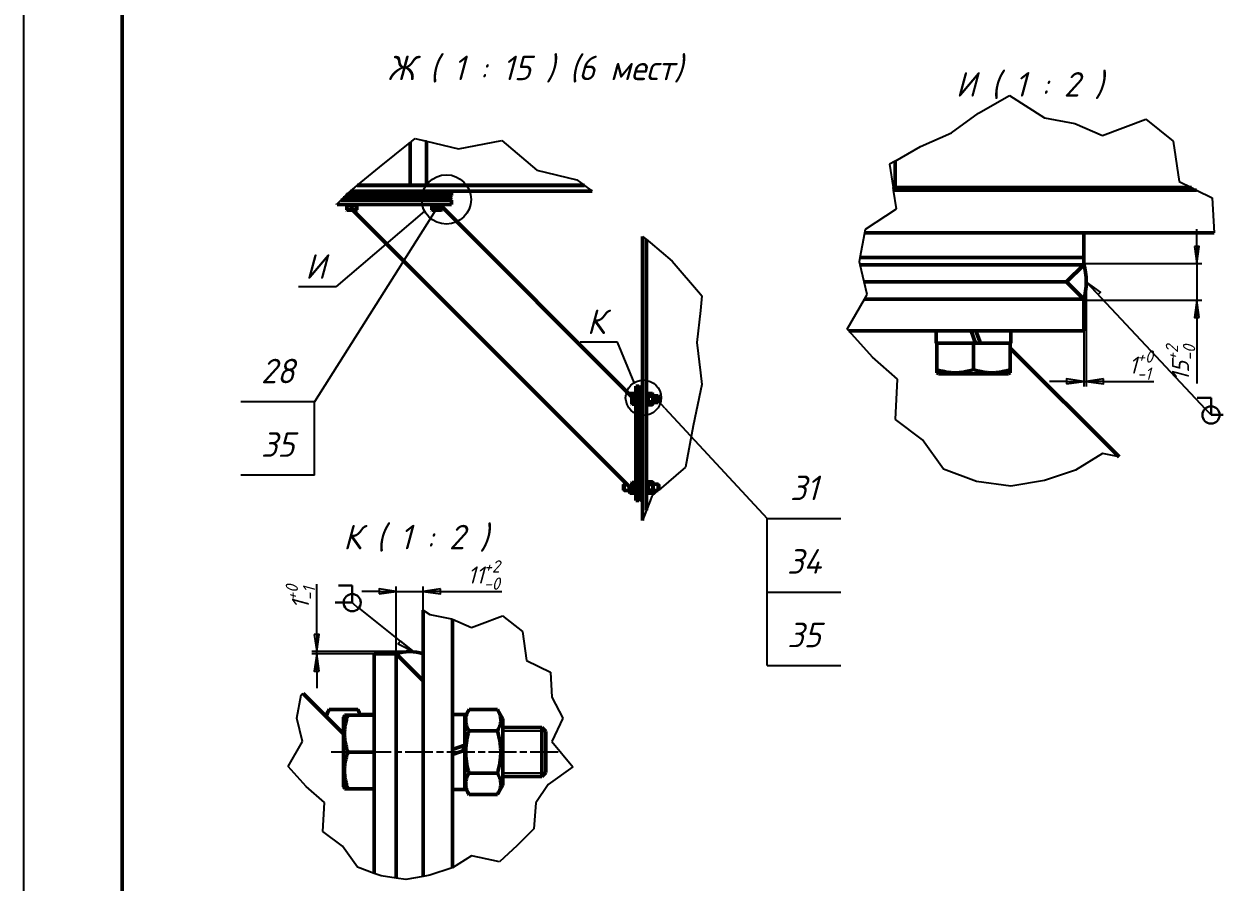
# Model space of a CAD drawing. Header units: millimetres. Extents: x 0 to 25230, y 0 to 17820.
# Drawn here: x 0 to 7335, y 5073 to 10324 of the extents above; entities that cross this region are included whole.
import ezdxf

# ---------------------------------------------------------------- set-up
doc = ezdxf.new("R2010")
doc.units = ezdxf.units.MM
doc.header["$LTSCALE"] = 30
doc.linetypes.add('CHAIN', pattern=[0.7087, 0.4724, -0.0591, 0.1181, -0.0591])
for name, color, linetype, lineweight in [('Видимый контур (ГОСТ)', 7, 'Continuous', 50), ('Граница выносного элемента (ГОСТ)', 7, 'Continuous', 25), ('Кромка (ГОСТ)', 7, 'Continuous', 50), ('Линия обрыва (ГОСТ)', 7, 'Continuous', 25), ('Линия резьбы (ГОСТ)', 7, 'Continuous', 25), ('Обозначение (ГОСТ)', 7, 'Continuous', 25), ('Осевая линия (ГОСТ)', 7, 'Continuous', 25), ('Размер (ГОСТ)', 7, 'Continuous', 25), ('Эскизная геометрия (ГОСТ)', 7, 'Continuous', 50)]:
    doc.layers.add(name, color=color, linetype=linetype, lineweight=lineweight)
doc.styles.add('Обычный текст (ГОСТ)', font='GOST Common Italic.ttf')
doc.styles.add('Увеличенный текст (ГОСТ)', font='GOST Common Italic.ttf')
doc.dimstyles.new('Диаметр (ГОСТ)$7', dxfattribs={"dimscale": 30, "dimtxt": 3.5, "dimasz": 3.5, "dimexe": 1, "dimexo": 0, "dimgap": 0.5, "dimtad": 1, "dimrnd": 1e-08, "dimtxsty": 'Обычный текст (ГОСТ)', "dimblk": 'Filled-1', "dimcen": 0.09, "dimdle": 15, "dimclrd": 256, "dimclre": 256, "dimclrt": 256, "dimazin": 2, "dimtfac": 0.714286, "dimtdec": 3, "dimtmove": 0, "dimatfit": 3, "dimfxl": 1, "dimtolj": 1, "dimlwd": -1, "dimlwe": 25, "dimarcsym": 0})
doc.dimstyles.new('Обычный (ГОСТ)', dxfattribs={"dimscale": 30, "dimtxt": 3.5, "dimasz": 3.5, "dimexe": 1, "dimexo": 0, "dimgap": 0.5, "dimtad": 1, "dimrnd": 1e-08, "dimtxsty": 'Обычный текст (ГОСТ)', "dimblk": 'Filled-1', "dimcen": 0.09, "dimdle": 15, "dimclrd": 256, "dimclre": 256, "dimclrt": 256, "dimazin": 2, "dimtfac": 0.714286, "dimtdec": 3, "dimtmove": 0, "dimatfit": 3, "dimfxl": 1, "dimtolj": 1, "dimlwd": 25, "dimlwe": 25, "dimarcsym": 0})

# ---------------------------------------------------------------- blocks, each defined once
blk = doc.blocks.new('Рамки ГОСТ_ граница 594x841_2')
at = {"layer": 'Кромка (ГОСТ)', "lineweight": 25}
blk.add_line((0, 0), (0, 594), dxfattribs=at)
at = {"layer": 'Кромка (ГОСТ)'}
blk.add_line((20, 589), (20, 5), dxfattribs=at)
blk = doc.blocks.new('2dDetail7')
at = {"layer": 'Граница выносного элемента (ГОСТ)'}
for p, q in [((121.02, 279.27), (113.43, 279.27)), ((124.44, 270.99), (121.02, 279.27))]:
    blk.add_line(p, q, dxfattribs=at)
blk.add_circle((126.31, 267.9), 3.62, dxfattribs=at)
at = {"layer": 'Граница выносного элемента (ГОСТ)', "insert": (114.79, 280.89), "char_height": 5, "attachment_point": 7, "style": 'Увеличенный текст (ГОСТ)'}
blk.add_mtext('К', dxfattribs=at)
blk = doc.blocks.new('2dDetail8')
at = {"layer": 'Граница выносного элемента (ГОСТ)'}
for p, q in [((81.69, 305.98), (63.6, 290.55)), ((63.6, 290.55), (56, 290.55))]:
    blk.add_line(p, q, dxfattribs=at)
blk.add_circle((86.13, 308.34), 5.03, dxfattribs=at)
at = {"layer": 'Граница выносного элемента (ГОСТ)', "insert": (57.37, 292.18), "char_height": 5, "attachment_point": 7, "style": 'Увеличенный текст (ГОСТ)'}
blk.add_mtext('И', dxfattribs=at)
blk = doc.blocks.new('Номера позиций41')
at = {"layer": 'Обозначение (ГОСТ)'}
h = blk.add_hatch(color=256, dxfattribs=at)
edge = h.paths.add_edge_path(flags=0)
edge.add_arc((128.95, 267.64), 0.625, 0, 360)
for p, q in [((130.65, 265.8), (129.37, 267.18)), ((130.65, 265.8), (151.57, 243.26)), ((151.57, 243.26), (166.57, 243.26)), ((151.57, 228.26), (151.57, 243.26)), ((151.57, 228.26), (166.57, 228.26)), ((151.57, 213.26), (151.57, 228.26)), ((151.57, 213.26), (166.57, 213.26))]:
    blk.add_line(p, q, dxfattribs=at)
blk.add_circle((128.95, 267.64), 0.625, dxfattribs=at)
at = {"layer": 'Обозначение (ГОСТ)', "char_height": 5, "attachment_point": 5, "style": 'Увеличенный текст (ГОСТ)'}
for s, insert in [('31', (159.07, 249.51)), ('34', (159.07, 234.51)), ('35', (159.07, 219.51))]:
    blk.add_mtext(s, dxfattribs=dict(at, insert=insert))
blk = doc.blocks.new('Номера позиций42')
at = {"layer": 'Обозначение (ГОСТ)'}
h = blk.add_hatch(color=256, dxfattribs=at)
edge = h.paths.add_edge_path(flags=0)
edge.add_arc((84.33, 306.7), 0.625, 0, 360)
for p, q in [((82.99, 304.59), (83.99, 306.17)), ((82.99, 304.59), (59.23, 267.1)), ((59.23, 267.1), (44.23, 267.1)), ((59.23, 252.1), (59.23, 267.1)), ((59.23, 252.1), (44.23, 252.1))]:
    blk.add_line(p, q, dxfattribs=at)
blk.add_circle((84.33, 306.7), 0.625, dxfattribs=at)
at = {"layer": 'Обозначение (ГОСТ)', "char_height": 5, "attachment_point": 5, "style": 'Увеличенный текст (ГОСТ)'}
for s, insert in [('28', (51.73, 273.35)), ('35', (51.73, 258.35))]:
    blk.add_mtext(s, dxfattribs=dict(at, insert=insert))
blk = doc.blocks.new('Filled-1')
at = {"color": 0}
for p, q in [((0, 0), (-1, 0.143)), ((-1, 0.143), (-1, -0.143)), ((-1, 0), (0, 0)), ((-1, -0.143), (0, 0))]:
    blk.add_line(p, q, dxfattribs=at)
at = {"color": 0, "flags": 128}
blk.add_lwpolyline([(-1, -0.143), (0, 0), (-1, 0.143), (-1, -0.143)], dxfattribs=at)
at = {"color": 0}
blk.add_solid([(-1, -0.143), (0, 0), (-1, 0.143), (-1, -0.143)], dxfattribs=at)
blk = doc.blocks.new('*D149')
at = {"layer": 'Defpoints', "color": 0, "linetype": 'Continuous', "transparency": 16777216}
for p in [(6498.4, 8745.8), (6483.4, 8445.6), (6483.4, 8136.8)]:
    blk.add_point(p, dxfattribs=at)
at = {"layer": 'Размер (ГОСТ)', "linetype": 'Continuous', "lineweight": 25, "transparency": 16777216}
for p, q in [((6498.4, 8745.8), (6498.4, 8106.8)), ((6483.4, 8445.6), (6483.4, 8106.8)), ((6378.4, 8136.8), (6273.4, 8136.8)), ((6483.4, 8136.8), (6498.4, 8136.8)), ((6603.4, 8136.8), (6910.8, 8136.8))]:
    blk.add_line(p, q, dxfattribs=at)
at = {"layer": 'Размер (ГОСТ)', "linetype": 'Continuous', "lineweight": 25, "transparency": 16777216, "xscale": 105, "yscale": 105, "zscale": 105}
blk.add_blockref('Filled-1', (6483.4, 8136.8), dxfattribs=at)
at = {"layer": 'Размер (ГОСТ)', "linetype": 'Continuous', "lineweight": 25, "transparency": 16777216, "xscale": 105, "yscale": 105, "zscale": 105, "rotation": 180}
blk.add_blockref('Filled-1', (6498.4, 8136.8), dxfattribs=at)
at = {"layer": 'Размер (ГОСТ)', "linetype": 'Continuous', "lineweight": 25, "transparency": 16777216, "insert": (6758.7, 8326.8), "char_height": 105, "attachment_point": 1, "style": 'Обычный текст (ГОСТ)'}
blk.add_mtext('\\A1;1{\\H75.000002;\\S+0^ -1;}', dxfattribs=at)
blk = doc.blocks.new('*D150')
at = {"layer": 'Defpoints', "color": 0, "linetype": 'Continuous', "transparency": 16777216}
for p in [(6483.4, 8858.3), (7174.9, 8858.3), (6483.4, 8633.3)]:
    blk.add_point(p, dxfattribs=at)
at = {"layer": 'Размер (ГОСТ)', "linetype": 'Continuous', "lineweight": 25, "transparency": 16777216}
for p, q in [((7174.9, 8963.3), (7174.9, 9068.3)), ((6483.4, 8858.3), (7204.9, 8858.3)), ((7174.9, 8858.3), (7174.9, 8633.3)), ((6483.4, 8633.3), (7204.9, 8633.3)), ((7174.9, 8528.3), (7174.9, 8124.3))]:
    blk.add_line(p, q, dxfattribs=at)
at = {"layer": 'Размер (ГОСТ)', "linetype": 'Continuous', "lineweight": 25, "transparency": 16777216, "xscale": 105, "yscale": 105, "zscale": 105}
for p, rotation in [((7174.9, 8858.3), 270), ((7174.9, 8633.3), 90)]:
    blk.add_blockref('Filled-1', p, dxfattribs=dict(at, rotation=rotation))
at = {"layer": 'Размер (ГОСТ)', "linetype": 'Continuous', "lineweight": 25, "transparency": 16777216, "insert": (6984.9, 8139.3), "char_height": 105, "attachment_point": 1, "rotation": 90, "style": 'Обычный текст (ГОСТ)'}
blk.add_mtext('\\A1;15{\\H75.000002;\\S+2^ -0;}', dxfattribs=at)
blk = doc.blocks.new('Обозначение сварки_89')
at = {"layer": 'Эскизная геометрия (ГОСТ)', "lineweight": 30}
for p, q in [((-0.8, 1), (0, 1)), ((0, 0), (0, 1)), ((0, 0), (0.7, 0))]:
    blk.add_line(p, q, dxfattribs=at)
at = {"layer": 'Эскизная геометрия (ГОСТ)', "lineweight": 25}
blk.add_line((0, 0), (-0.342, 0.365), dxfattribs=at)
at = {"layer": 'Эскизная геометрия (ГОСТ)', "lineweight": 30}
blk.add_circle((0, 0), 0.5, dxfattribs=at)
blk = doc.blocks.new('Filled Half 2-1')
at = {"color": 0}
for p, q in [((-1, 0), (0, 0)), ((-1, 0), (-1, -0.2)), ((-1, -0.2), (0, 0)), ((0, 0), (-1, 0))]:
    blk.add_line(p, q, dxfattribs=at)
at = {"color": 0, "flags": 128}
blk.add_lwpolyline([(-1, 0), (-1, -0.2), (0, 0), (-1, 0)], dxfattribs=at)
at = {"color": 0}
blk.add_solid([(-1, 0), (-1, -0.2), (0, 0), (-1, 0)], dxfattribs=at)
blk = doc.blocks.new('Обозначение сварки_90')
at = {"layer": 'Эскизная геометрия (ГОСТ)', "lineweight": 30}
for p, q in [((-0.8, 1), (0, 1)), ((0, 0), (0, 1)), ((0, 0), (-1, 0))]:
    blk.add_line(p, q, dxfattribs=at)
at = {"layer": 'Эскизная геометрия (ГОСТ)', "lineweight": 25}
blk.add_line((0, 0), (0.369, -0.338), dxfattribs=at)
at = {"layer": 'Эскизная геометрия (ГОСТ)', "lineweight": 30}
blk.add_circle((0, 0), 0.5, dxfattribs=at)
blk = doc.blocks.new('*D153')
at = {"layer": 'Defpoints', "color": 0, "linetype": 'Continuous', "transparency": 16777216}
for p in [(1791.1, 6468.9), (2142.1, 6468.9), (2359.6, 6483.9)]:
    blk.add_point(p, dxfattribs=at)
at = {"layer": 'Размер (ГОСТ)', "linetype": 'Continuous', "lineweight": 25, "transparency": 16777216}
for p, q in [((1791.1, 6588.9), (1791.1, 6896.3)), ((2359.6, 6483.9), (1761.1, 6483.9)), ((2142.1, 6468.9), (1761.1, 6468.9)), ((1791.1, 6468.9), (1791.1, 6483.9)), ((1791.1, 6363.9), (1791.1, 6258.9))]:
    blk.add_line(p, q, dxfattribs=at)
at = {"layer": 'Размер (ГОСТ)', "linetype": 'Continuous', "lineweight": 25, "transparency": 16777216, "xscale": 105, "yscale": 105, "zscale": 105}
for p, rotation in [((1791.1, 6483.9), 270), ((1791.1, 6468.9), 90)]:
    blk.add_blockref('Filled-1', p, dxfattribs=dict(at, rotation=rotation))
at = {"layer": 'Размер (ГОСТ)', "linetype": 'Continuous', "lineweight": 25, "transparency": 16777216, "insert": (1601.1, 6744.3), "char_height": 105, "attachment_point": 1, "rotation": 90, "style": 'Обычный текст (ГОСТ)'}
blk.add_mtext('\\A1;1{\\H75.000002;\\S+0^ -1;}', dxfattribs=at)
blk = doc.blocks.new('*D154')
at = {"layer": 'Defpoints', "color": 0, "linetype": 'Continuous', "transparency": 16777216}
for p in [(2442.1, 6852.3), (2277.1, 6468.9), (2442.1, 6468.9)]:
    blk.add_point(p, dxfattribs=at)
at = {"layer": 'Размер (ГОСТ)', "linetype": 'Continuous', "lineweight": 25, "transparency": 16777216}
for p, q in [((2172.1, 6852.3), (2067.1, 6852.3)), ((2277.1, 6468.9), (2277.1, 6882.3)), ((2277.1, 6852.3), (2442.1, 6852.3)), ((2442.1, 6468.9), (2442.1, 6882.3)), ((2547.1, 6852.3), (2922.3, 6852.3))]:
    blk.add_line(p, q, dxfattribs=at)
at = {"layer": 'Размер (ГОСТ)', "linetype": 'Continuous', "lineweight": 25, "transparency": 16777216, "xscale": 105, "yscale": 105, "zscale": 105}
blk.add_blockref('Filled-1', (2277.1, 6852.3), dxfattribs=at)
at = {"layer": 'Размер (ГОСТ)', "linetype": 'Continuous', "lineweight": 25, "transparency": 16777216, "xscale": 105, "yscale": 105, "zscale": 105, "rotation": 180}
blk.add_blockref('Filled-1', (2442.1, 6852.3), dxfattribs=at)
at = {"layer": 'Размер (ГОСТ)', "linetype": 'Continuous', "lineweight": 25, "transparency": 16777216, "insert": (2713.3, 7042.3), "char_height": 105, "attachment_point": 1, "style": 'Обычный текст (ГОСТ)'}
blk.add_mtext('\\A1;11{\\H75.000002;\\S+2^ -0;}', dxfattribs=at)

msp = doc.modelspace()

# ---------------------------------------------------------------- linework, layer by layer
at = {"layer": 'Видимый контур (ГОСТ)'}
for p, q in [((2361.853, 9337.448), (2361.853, 9598.377)), ((2461.853, 9337.448), (2461.853, 9607.203)), ((5328.426, 9323.058), (5328.426, 9484.959)), ((2038.793, 9335.448), (3428.934, 9335.448)), ((2041.209, 9337.448), (2361.853, 9337.448)), ((2361.853, 9337.448), (2370.853, 9337.448)), ((2452.853, 9337.448), (2370.853, 9337.448)), ((2452.853, 9337.448), (2461.853, 9337.448)), ((2461.853, 9337.448), (3426.239, 9337.448)), ((5317.221, 9323.058), (5328.426, 9323.058)), ((5328.426, 9323.058), (7142.103, 9323.058)), ((1938.748, 9246.448), (2615.853, 9246.448)), ((1953.214, 9260.448), (2601.853, 9260.448)), ((2601.853, 9260.448), (1953.214, 9260.448)), ((2615.853, 9274.448), (1967.681, 9274.448)), ((1973.881, 9280.448), (2615.853, 9280.448)), ((1996.519, 9300.448), (3476.095, 9300.448)), ((2601.853, 9260.448), (2615.853, 9274.448)), ((2615.853, 9246.448), (2601.853, 9260.448)), ((2615.853, 9280.448), (2615.853, 9300.448)), ((2615.853, 9274.448), (2615.853, 9280.448)), ((2615.853, 9246.448), (2615.853, 9220.448)), ((5319.578, 9308.058), (7172.797, 9308.058)), ((1915.853, 9224.291), (1915.853, 9220.448)), ((2615.853, 9220.448), (1915.853, 9220.448)), ((1975.353, 9220.448), (1975.353, 9210.448)), ((1975.853, 9210.448), (1975.353, 9210.448)), ((1975.853, 9210.448), (1986.09, 9210.448)), ((1975.853, 9188.994), (1975.853, 9210.448)), ((1975.853, 9188.994), (1975.853, 9186.314)), ((1977.353, 9185.448), (1975.853, 9186.314)), ((2034.353, 9185.448), (1977.353, 9185.448)), ((1995.616, 9210.448), (1986.09, 9210.448)), ((1995.616, 9210.448), (2005.853, 9210.448)), ((2003.853, 9220.448), (2007.493, 9210.448)), ((2005.853, 9210.448), (2016.09, 9210.448)), ((2005.853, 9188.994), (2005.853, 9210.448)), ((2011.493, 9210.448), (2007.853, 9220.448)), ((3718.853, 7477.681), (2011.086, 9185.448)), ((2025.616, 9210.448), (2016.09, 9210.448)), ((2025.616, 9210.448), (2035.853, 9210.448)), ((2034.353, 9185.448), (2035.853, 9186.314)), ((2036.353, 9210.448), (2035.853, 9210.448)), ((2035.853, 9188.994), (2035.853, 9210.448)), ((2035.853, 9186.314), (2035.853, 9188.994)), ((2036.353, 9220.448), (2036.353, 9210.448)), ((2495.353, 9220.448), (2495.353, 9210.448)), ((2495.853, 9210.448), (2495.353, 9210.448)), ((2495.853, 9210.448), (2506.09, 9210.448)), ((2495.853, 9188.994), (2495.853, 9210.448)), ((2495.853, 9188.994), (2495.853, 9186.314)), ((2497.353, 9185.448), (2495.853, 9186.314)), ((2554.353, 9185.448), (2497.353, 9185.448)), ((2515.616, 9210.448), (2506.09, 9210.448)), ((2515.616, 9210.448), (2525.853, 9210.448)), ((2523.853, 9220.448), (2527.493, 9210.448)), ((2525.853, 9210.448), (2536.09, 9210.448)), ((2525.853, 9188.994), (2525.853, 9210.448)), ((2531.493, 9210.448), (2527.853, 9220.448)), ((2545.616, 9210.448), (2536.09, 9210.448)), ((2545.616, 9210.448), (2555.853, 9210.448)), ((2554.353, 9185.448), (2555.853, 9186.314)), ((2556.353, 9210.448), (2555.853, 9210.448)), ((2555.853, 9188.994), (2555.853, 9210.448)), ((3718.853, 8043.367), (2555.853, 9206.367)), ((2555.853, 9186.314), (2555.853, 9188.994)), ((2556.353, 9220.448), (2556.353, 9210.448)), ((3783.853, 7286.138), (3783.853, 9024.629)), ((5143.086, 9045.558), (7281.769, 9045.558)), ((6483.426, 8895.558), (6483.426, 9045.558)), ((3807.853, 7348.358), (3807.853, 9004.568)), ((5115.663, 8895.558), (6483.426, 8895.558)), ((6483.426, 8850.558), (6483.426, 8895.558)), ((6483.426, 8850.558), (5115.148, 8850.558)), ((6378.426, 8745.558), (6483.426, 8850.558)), ((5139.654, 8745.558), (6378.426, 8745.558)), ((6378.426, 8745.558), (5139.654, 8745.558)), ((6483.426, 8640.558), (6378.426, 8745.558)), ((5141.024, 8640.558), (6483.426, 8640.558)), ((6483.426, 8640.558), (6483.426, 8445.558)), ((6483.426, 8445.558), (5045.746, 8445.558)), ((5579.676, 8445.558), (5579.676, 8370.558)), ((5793.426, 8445.558), (5820.724, 8370.558)), ((5850.724, 8370.558), (5823.426, 8445.558)), ((6037.176, 8445.558), (6037.176, 8370.558)), ((5583.426, 8370.558), (5579.676, 8370.558)), ((5583.426, 8370.558), (5660.203, 8370.558)), ((5583.426, 8209.649), (5583.426, 8370.558)), ((5731.65, 8370.558), (5660.203, 8370.558)), ((5731.65, 8370.558), (5808.426, 8370.558)), ((5808.426, 8370.558), (5885.203, 8370.558)), ((5808.426, 8209.649), (5808.426, 8370.558)), ((5956.65, 8370.558), (5885.203, 8370.558)), ((5956.65, 8370.558), (6033.426, 8370.558)), ((6037.176, 8370.558), (6033.426, 8370.558)), ((6033.426, 8209.649), (6033.426, 8370.558)), ((6698.897, 7674.476), (6033.426, 8339.947)), ((5583.426, 8209.649), (5583.426, 8189.553)), ((5594.676, 8183.058), (5583.426, 8189.553)), ((6022.176, 8183.058), (5594.676, 8183.058)), ((6022.176, 8183.058), (6033.426, 8189.553)), ((6033.426, 8189.553), (6033.426, 8209.649)), ((3743.853, 8108.448), (3761.853, 8108.448)), ((3743.853, 7408.448), (3743.853, 8108.448)), ((3783.853, 8086.448), (3761.853, 8108.448)), ((3761.853, 8108.448), (3761.853, 7408.448)), ((3704.287, 8057.932), (3707.265, 8063.089)), ((3707.265, 8063.089), (3730.441, 8063.089)), ((3716.451, 8045.769), (3718.853, 8045.769)), ((3718.853, 8056.948), (3719.719, 8058.448)), ((3718.853, 7999.948), (3718.853, 8056.948)), ((3718.853, 7999.948), (3719.719, 7998.448)), ((3722.399, 8058.448), (3719.719, 8058.448)), ((3719.719, 7998.448), (3722.399, 7998.448)), ((3722.399, 8058.448), (3743.853, 8058.448)), ((3722.399, 8028.448), (3743.853, 8028.448)), ((3722.399, 7998.448), (3743.853, 7998.448)), ((3733.121, 8058.448), (3730.441, 8063.089)), ((3807.853, 8058.948), (3817.853, 8058.948)), ((3817.853, 8034.088), (3807.853, 8030.448)), ((3807.853, 8026.448), (3817.853, 8030.088)), ((3807.853, 7997.948), (3817.853, 7997.948)), ((3816.853, 8033.724), (3816.853, 8029.724)), ((3817.853, 8057.18), (3821.265, 8063.089)), ((3817.853, 8058.948), (3817.853, 8034.088)), ((3817.853, 8030.088), (3817.853, 7997.948)), ((3817.853, 7999.716), (3821.265, 7993.807)), ((3844.441, 8063.089), (3821.265, 8063.089)), ((3844.441, 8045.769), (3821.265, 8045.769)), ((3844.441, 8011.128), (3821.265, 8011.128)), ((3848.853, 8055.448), (3844.441, 8063.089)), ((3848.853, 8001.448), (3844.441, 7993.807)), ((3848.853, 8001.448), (3848.853, 8055.448)), ((3848.853, 8048.448), (3880.52, 8048.448)), ((3848.853, 8008.448), (3880.52, 8008.448)), ((3880.52, 8008.448), (3880.52, 8048.448)), ((3883.853, 8045.115), (3880.52, 8048.448)), ((3883.853, 8011.781), (3880.52, 8008.448)), ((3883.853, 8045.115), (3883.853, 8011.781)), ((3844.441, 7993.807), (3821.265, 7993.807)), ((3667.853, 7505.115), (3671.186, 7508.448)), ((3667.853, 7471.781), (3667.853, 7505.115)), ((3671.186, 7508.448), (3671.186, 7468.448)), ((3688.086, 7508.448), (3671.186, 7508.448)), ((3702.853, 7493.681), (3702.853, 7461.448)), ((3718.853, 7516.948), (3719.719, 7518.448)), ((3718.853, 7459.948), (3718.853, 7516.948)), ((3722.399, 7518.448), (3719.719, 7518.448)), ((3722.399, 7518.448), (3743.853, 7518.448)), ((3722.399, 7488.448), (3743.853, 7488.448)), ((3807.853, 7518.948), (3817.853, 7518.948)), ((3817.853, 7494.088), (3807.853, 7490.448)), ((3807.853, 7486.448), (3817.853, 7490.088)), ((3816.853, 7493.724), (3816.853, 7489.724)), ((3817.853, 7517.18), (3821.265, 7523.089)), ((3817.853, 7518.948), (3817.853, 7494.088)), ((3817.853, 7490.088), (3817.853, 7457.948)), ((3844.441, 7523.089), (3821.265, 7523.089)), ((3844.441, 7505.769), (3821.265, 7505.769)), ((3848.853, 7515.448), (3844.441, 7523.089)), ((3848.853, 7461.448), (3848.853, 7515.448)), ((3848.853, 7508.448), (3880.52, 7508.448)), ((3880.52, 7468.988), (3880.52, 7508.448)), ((3883.853, 7505.115), (3880.52, 7508.448)), ((3883.853, 7505.115), (3883.853, 7471.856)), ((3667.853, 7471.781), (3671.186, 7468.448)), ((3702.853, 7468.448), (3671.186, 7468.448)), ((3702.853, 7461.448), (3707.265, 7453.807)), ((3707.265, 7471.128), (3718.853, 7471.128)), ((3707.265, 7453.807), (3730.441, 7453.807)), ((3718.853, 7459.948), (3719.719, 7458.448)), ((3719.719, 7458.448), (3722.399, 7458.448)), ((3722.399, 7458.448), (3743.853, 7458.448)), ((3733.121, 7458.448), (3730.441, 7453.807)), ((3743.853, 7452.681), (3738.086, 7458.448)), ((3743.853, 7408.448), (3761.853, 7408.448)), ((3783.853, 7430.448), (3761.853, 7408.448)), ((3807.853, 7457.948), (3817.853, 7457.948)), ((3817.853, 7459.716), (3821.265, 7453.807)), ((3844.441, 7471.128), (3821.265, 7471.128)), ((3844.441, 7453.807), (3821.265, 7453.807)), ((3848.853, 7461.448), (3844.441, 7453.807)), ((3848.853, 7468.448), (3879.893, 7468.448)), ((2442.08, 5107.717), (2442.08, 6736.205)), ((2622.08, 5161.199), (2622.08, 6681.326)), ((2142.08, 5126.491), (2142.08, 6468.939)), ((2142.08, 6468.939), (2277.08, 6468.939)), ((2277.08, 6468.939), (2277.08, 5097.508)), ((2442.08, 6303.939), (2277.08, 6468.939)), ((1954.58, 5980.828), (1708.046, 6227.362)), ((1845.337, 6090.071), (1867.667, 6128.747)), ((1867.667, 6128.747), (2041.494, 6128.747)), ((1954.58, 6082.689), (1961.076, 6093.939)), ((1981.172, 6093.939), (1961.076, 6093.939)), ((1981.172, 6093.939), (2142.08, 6093.939)), ((2061.59, 6093.939), (2041.494, 6128.747)), ((2067.08, 6093.939), (2067.08, 6097.689)), ((2142.08, 6097.689), (2067.08, 6097.689)), ((2622.08, 6097.689), (2697.08, 6097.689)), ((2697.08, 6084.43), (2722.667, 6128.747)), ((2697.08, 6097.689), (2697.08, 5911.237)), ((2896.494, 6128.747), (2722.667, 6128.747)), ((2929.58, 6071.439), (2896.494, 6128.747)), ((1954.58, 5655.189), (1954.58, 6082.689)), ((2929.58, 5666.439), (2929.58, 6071.439)), ((2929.58, 6018.939), (3167.08, 6018.939)), ((3167.08, 5718.939), (3167.08, 6018.939)), ((3192.08, 5993.939), (3167.08, 6018.939)), ((1936.565, 5998.843), (1954.58, 5998.843)), ((2896.494, 5998.843), (2722.667, 5998.843)), ((3192.08, 5993.939), (3192.08, 5743.939)), ((1981.172, 5868.939), (2142.08, 5868.939)), ((2697.08, 5911.237), (2622.08, 5883.939)), ((2622.08, 5853.939), (2697.08, 5881.237)), ((2689.58, 5908.507), (2689.58, 5878.507)), ((2697.08, 5881.237), (2697.08, 5640.189)), ((2896.494, 5739.035), (2722.667, 5739.035)), ((3192.08, 5743.939), (3167.08, 5718.939)), ((1954.58, 5655.189), (1961.076, 5643.939)), ((2697.08, 5653.449), (2722.667, 5609.132)), ((2929.58, 5666.439), (2896.494, 5609.132)), ((2929.58, 5718.939), (3167.08, 5718.939)), ((1961.076, 5643.939), (1981.172, 5643.939)), ((1981.172, 5643.939), (2142.08, 5643.939)), ((2622.08, 5640.189), (2697.08, 5640.189)), ((2896.494, 5609.132), (2722.667, 5609.132))]:
    msp.add_line(p, q, dxfattribs=at)
for points, weights in [([(2005.853, 9188.994), (1990.853, 9183.994), (1975.853, 9188.994)], [1.16025403784, 1.33974596216, 1.16025403784]), ([(2035.853, 9188.994), (2020.853, 9183.994), (2005.853, 9188.994)], [1.16025403784, 1.33974596216, 1.16025403784]), ([(2525.853, 9188.994), (2510.853, 9183.994), (2495.853, 9188.994)], [1.16025403784, 1.33974596216, 1.16025403784]), ([(2555.853, 9188.994), (2540.853, 9183.994), (2525.853, 9188.994)], [1.16025403784, 1.33974596216, 1.16025403784]), ([(5808.426, 8209.649), (5695.926, 8172.149), (5583.426, 8209.649)], [1.16025403784, 1.33974596216, 1.16025403784]), ([(6033.426, 8209.649), (5920.926, 8172.149), (5808.426, 8209.649)], [1.16025403784, 1.33974596216, 1.16025403784]), ([(3707.265, 8063.089), (3705.494, 8060.022), (3704.903, 8057.316)], [1, 1.04981678525, 1.0675494922]), ([(3722.399, 8028.448), (3717.399, 8043.448), (3722.399, 8058.448)], [1.16025403784, 1.33974596216, 1.16025403784]), ([(3722.399, 7998.448), (3717.399, 8013.448), (3722.399, 8028.448)], [1.16025403784, 1.33974596216, 1.16025403784]), ([(3732.51, 8058.448), (3731.854, 8060.642), (3730.441, 8063.089)], [1.0586772248, 1.03934546673, 1]), ([(3821.265, 8063.089), (3816.265, 8054.429), (3821.265, 8045.769)], [1, 1.15470053838, 1]), ([(3821.265, 8045.769), (3816.265, 8028.448), (3821.265, 8011.128)], [1, 1.15470053838, 1]), ([(3821.265, 8011.128), (3816.265, 8002.467), (3821.265, 7993.807)], [1, 1.15470053838, 1]), ([(3844.441, 8045.769), (3849.441, 8054.429), (3844.441, 8063.089)], [1, 1.15470053838, 1]), ([(3844.441, 8011.128), (3849.441, 8028.448), (3844.441, 8045.769)], [1, 1.15470053838, 1]), ([(3844.441, 7993.807), (3849.441, 8002.467), (3844.441, 8011.128)], [1, 1.15470053838, 1]), ([(3704.695, 7491.839), (3704.07, 7482.194), (3707.265, 7471.128)], [1.07393144354, 1.09361209825, 1]), ([(3722.399, 7488.448), (3717.399, 7503.448), (3722.399, 7518.448)], [1.16025403784, 1.33974596216, 1.16025403784]), ([(3722.399, 7458.448), (3717.399, 7473.448), (3722.399, 7488.448)], [1.16025403784, 1.33974596216, 1.16025403784]), ([(3821.265, 7523.089), (3816.265, 7514.429), (3821.265, 7505.769)], [1, 1.15470053838, 1]), ([(3821.265, 7505.769), (3816.265, 7488.448), (3821.265, 7471.128)], [1, 1.15470053838, 1]), ([(3844.441, 7505.769), (3849.441, 7514.429), (3844.441, 7523.089)], [1, 1.15470053838, 1]), ([(3844.441, 7471.128), (3849.441, 7488.448), (3844.441, 7505.769)], [1, 1.15470053838, 1]), ([(3707.265, 7471.128), (3702.265, 7462.467), (3707.265, 7453.807)], [1, 1.15470053838, 1]), ([(3730.441, 7453.807), (3731.854, 7456.254), (3732.51, 7458.448)], [1, 1.03934546673, 1.0586772248]), ([(3821.265, 7471.128), (3816.265, 7462.467), (3821.265, 7453.807)], [1, 1.15470053838, 1]), ([(3844.441, 7453.807), (3849.441, 7462.467), (3844.441, 7471.128)], [1, 1.15470053838, 1]), ([(1867.667, 6128.747), (1854.385, 6105.741), (1849.956, 6085.452)], [1, 1.04981678525, 1.0675494922]), ([(1981.172, 5868.939), (1943.672, 5981.439), (1981.172, 6093.939)], [1.16025403784, 1.33974596216, 1.16025403784]), ([(2057.007, 6093.939), (2052.09, 6110.394), (2041.494, 6128.747)], [1.0586772248, 1.03934546673, 1]), ([(2722.667, 6128.747), (2685.167, 6063.795), (2722.667, 5998.843)], [1, 1.15470053838, 1]), ([(2896.494, 5998.843), (2933.994, 6063.795), (2896.494, 6128.747)], [1, 1.15470053838, 1]), ([(2722.667, 5998.843), (2685.167, 5868.939), (2722.667, 5739.035)], [1, 1.15470053838, 1]), ([(2896.494, 5739.035), (2933.994, 5868.939), (2896.494, 5998.843)], [1, 1.15470053838, 1]), ([(1981.172, 5643.939), (1943.672, 5756.439), (1981.172, 5868.939)], [1.16025403784, 1.33974596216, 1.16025403784]), ([(2722.667, 5739.035), (2685.167, 5674.083), (2722.667, 5609.132)], [1, 1.15470053838, 1]), ([(2896.494, 5609.132), (2933.994, 5674.083), (2896.494, 5739.035)], [1, 1.15470053838, 1])]:
    msp.add_rational_spline(points, weights, degree=2, dxfattribs=at)
at = {"layer": 'Линия обрыва (ГОСТ)'}
for p, q in [((5839.662, 9779.378), (6028.948, 9887.17)), ((6028.948, 9887.17), (6243.685, 9750.681)), ((5673.103, 9657.612), (5839.662, 9779.378)), ((6243.685, 9750.681), (6428.012, 9714.702)), ((6428.012, 9714.702), (6597.535, 9641.526)), ((6597.535, 9641.526), (6862.409, 9740.993)), ((6862.409, 9740.993), (7030.876, 9607.471)), ((2370.853, 9605.61), (2393.54, 9623.842)), ((2393.54, 9623.842), (2452.853, 9609.395)), ((2461.853, 9607.203), (2452.853, 9609.395)), ((2659.073, 9559.167), (2922.267, 9610.574)), ((2922.267, 9610.574), (3136.829, 9430.554)), ((5483.793, 9574.938), (5673.103, 9657.612)), ((2174.914, 9448.146), (2361.853, 9598.377)), ((2370.853, 9605.61), (2361.853, 9598.377)), ((2461.853, 9607.203), (2659.073, 9559.167)), ((5328.426, 9484.959), (5483.793, 9574.938)), ((7030.876, 9607.471), (7066.687, 9359.914)), ((5328.426, 9484.959), (5294.841, 9465.508)), ((5294.841, 9465.508), (5317.221, 9323.058)), ((2041.209, 9337.448), (2174.914, 9448.146)), ((3136.829, 9430.554), (3382.082, 9370.219)), ((1996.519, 9300.448), (2038.793, 9335.448)), ((2038.793, 9335.448), (2041.209, 9337.448)), ((3382.082, 9370.219), (3426.239, 9337.448)), ((3426.239, 9337.448), (3428.934, 9335.448)), ((3428.934, 9335.448), (3476.095, 9300.448)), ((5319.578, 9308.058), (5317.221, 9323.058)), ((7066.687, 9359.914), (7142.103, 9323.058)), ((7142.103, 9323.058), (7172.797, 9308.058)), ((1915.853, 9224.291), (1938.748, 9246.448)), ((1938.748, 9246.448), (1953.214, 9260.448)), ((1953.214, 9260.448), (1967.681, 9274.448)), ((1967.681, 9274.448), (1973.881, 9280.448)), ((1973.881, 9280.448), (1982.87, 9289.148)), ((1982.87, 9289.148), (1996.519, 9300.448)), ((5337.753, 9192.374), (5319.578, 9308.058)), ((7172.797, 9308.058), (7268.761, 9261.161)), ((7268.761, 9261.161), (7281.059, 9046.907)), ((5147.262, 9068.399), (5337.753, 9192.374)), ((3783.853, 9024.629), (3807.853, 9004.568)), ((5115.663, 8895.558), (5143.086, 9045.558)), ((5143.086, 9045.558), (5147.262, 9068.399)), ((7281.059, 9046.907), (7281.769, 9045.558)), ((3807.853, 9004.568), (3829.853, 8986.179)), ((3829.853, 8986.179), (3965.925, 8872.441)), ((5110.823, 8869.087), (5115.663, 8895.558)), ((3965.925, 8872.441), (4137.853, 8670.771)), ((5115.148, 8850.558), (5110.823, 8869.087)), ((5139.654, 8745.558), (5115.148, 8850.558)), ((5157.444, 8669.333), (5139.654, 8745.558)), ((4137.853, 8670.771), (4147.359, 8659.621)), ((4147.359, 8659.621), (4137.853, 8570.416)), ((5141.024, 8640.558), (5157.444, 8669.333)), ((5035.923, 8456.372), (5141.024, 8640.558)), ((4137.853, 8570.416), (4117.03, 8375.007)), ((5045.746, 8445.558), (5035.923, 8456.372)), ((5190.632, 8286.053), (5045.746, 8445.558)), ((4117.03, 8375.007), (4137.853, 8189.624)), ((5344.535, 8150.209), (5190.632, 8286.053)), ((4137.853, 8189.624), (4145.906, 8117.93)), ((5331.51, 7903.927), (5344.535, 8150.209)), ((4137.853, 8078.348), (4094.414, 7864.84)), ((4145.906, 8117.93), (4137.853, 8078.348)), ((4094.414, 7864.84), (4047.41, 7612.616)), ((5497.509, 7780.075), (5331.51, 7903.927)), ((5625.937, 7599.362), (5497.509, 7780.075)), ((6598.23, 7695.231), (6433.351, 7593.686)), ((6698.897, 7674.476), (6598.23, 7695.231)), ((4047.41, 7612.616), (3883.853, 7471.856)), ((5827.333, 7525.416), (5625.937, 7599.362)), ((6433.351, 7593.686), (6243.685, 7531.078)), ((6036.645, 7495.151), (5827.333, 7525.416)), ((6243.685, 7531.078), (6036.645, 7495.151)), ((3841.395, 7435.316), (3829.853, 7405.394)), ((3879.893, 7468.448), (3841.395, 7435.316)), ((3879.893, 7468.448), (3880.52, 7468.988)), ((3807.853, 7348.358), (3783.853, 7286.138)), ((3829.853, 7405.394), (3807.853, 7348.358)), ((2442.08, 6736.205), (2483.748, 6709.721)), ((2483.748, 6709.721), (2616.186, 6683.871)), ((2616.186, 6683.871), (2622.08, 6681.326)), ((2622.08, 6681.326), (2737.987, 6631.294)), ((2787.08, 6649.73), (2928.298, 6702.761)), ((2928.298, 6702.761), (3049.341, 6606.826)), ((2737.987, 6631.294), (2787.08, 6649.73)), ((3049.341, 6606.826), (3075.071, 6428.957)), ((3075.071, 6428.957), (3220.26, 6358.003)), ((3220.26, 6358.003), (3229.096, 6204.063)), ((1669.792, 6076.301), (1695.973, 6219.505)), ((1695.973, 6219.505), (1708.046, 6227.362)), ((3229.096, 6204.063), (3296.467, 6076.082)), ((1703.289, 5932.778), (1669.792, 6076.301)), ((3296.467, 6076.082), (3229.825, 5932.778)), ((1615.977, 5779.767), (1703.289, 5932.778)), ((3229.825, 5932.778), (3357.095, 5778.784)), ((1727.134, 5657.393), (1615.977, 5779.767)), ((3357.095, 5778.784), (3205.785, 5669.978)), ((1837.713, 5559.79), (1727.134, 5657.393)), ((3205.785, 5669.978), (3132.192, 5558.399)), ((1828.354, 5382.837), (1837.713, 5559.79)), ((3132.192, 5558.399), (3119.18, 5399.588)), ((1947.624, 5293.85), (1828.354, 5382.837)), ((3119.18, 5399.588), (3016.616, 5297.731)), ((2039.899, 5164.009), (1947.624, 5293.85)), ((3016.616, 5297.731), (2908.008, 5197.94)), ((2738.487, 5232.89), (2622.08, 5161.199)), ((2787.08, 5222.872), (2738.487, 5232.89)), ((2908.008, 5197.94), (2787.08, 5222.872)), ((2142.08, 5126.491), (2039.899, 5164.009)), ((2620.022, 5159.931), (2483.748, 5114.947)), ((2622.08, 5161.199), (2620.022, 5159.931)), ((2184.601, 5110.879), (2142.08, 5126.491)), ((2277.08, 5097.508), (2184.601, 5110.879)), ((2334.991, 5089.134), (2277.08, 5097.508)), ((2442.08, 5107.717), (2334.991, 5089.134)), ((2483.748, 5114.947), (2442.08, 5107.717))]:
    msp.add_line(p, q, dxfattribs=at)
msp.add_rational_spline([(3883.853, 7471.856), (3883.003, 7471.125), (3880.52, 7468.988)], [1, 1.03981868173, 1], degree=2, dxfattribs=at)
at = {"layer": 'Линия резьбы (ГОСТ)'}
for p, q in [((3189.573, 5996.447), (2929.58, 5996.447)), ((2929.58, 5741.432), (3189.573, 5741.432))]:
    msp.add_line(p, q, dxfattribs=at)
at = {"layer": 'Осевая линия (ГОСТ)', "linetype": 'CHAIN', "ltscale": 11.993792}
msp.add_line((3267.08, 5868.939), (1879.58, 5868.939), dxfattribs=at)
at = {"layer": 'Эскизная геометрия (ГОСТ)'}
for centre, radius, start, end in [((6069.051, 8745.828), 429.375, 344.8107133, 15.1892867), ((2359.58, 6249.564), 234.375, 69.3903071, 110.6096929)]:
    msp.add_arc(centre, radius, start, end, dxfattribs=at)

# ---------------------------------------------------------------- block references
for name, p, xscale, yscale, zscale in [('Рамки ГОСТ_ граница 594x841_2', (0, 0), 30, 30, 30), ('Обозначение сварки_89', (7261.511, 7931.557), 104.9999982118607, 104.9999982118607, 104.9999982118607), ('Обозначение сварки_90', (2007.879, 6783.286), 104.9999982118607, 104.9999982118607, 104.9999982118607)]:
    msp.add_blockref(name, p, dxfattribs=dict(xscale=xscale, yscale=yscale, zscale=zscale))
at = {"layer": 'Граница выносного элемента (ГОСТ)', "xscale": 30, "yscale": 30, "zscale": 30}
for name in ['2dDetail8', '2dDetail7']:
    msp.add_blockref(name, (0, 0), dxfattribs=at)
at = {"layer": 'Обозначение (ГОСТ)', "xscale": 30, "yscale": 30, "zscale": 30}
for name in ['Номера позиций42', 'Номера позиций41']:
    msp.add_blockref(name, (0, 0), dxfattribs=at)

# ---------------------------------------------------------------- texts
at = {"layer": 'Обозначение (ГОСТ)', "char_height": 150, "attachment_point": 7, "style": 'Увеличенный текст (ГОСТ)'}
for s, insert in [('Ж ( 1 : 15 ) (6 мест)', (2223.948, 9965.555)), ('И ( 1 : 2 )', (5699.93, 9864.941)), ('К ( 1 : 2 )', (1953.563, 7094.734))]:
    msp.add_mtext(s, dxfattribs=dict(at, insert=insert))

# ---------------------------------------------------------------- dimensions: what is measured, and where the dimension line sits
at = {"layer": 'Размер (ГОСТ)', "linetype": 'Continuous', "lineweight": 25}
for base, p1, p2, angle, override, picture, middle in [((7174.901, 8858.328), (6483.426, 8633.328), (6483.426, 8858.328), 90, {"dimgap": 0.5, "dimdec": 2, "dimlfac": 0.066667, "dimtol": 1, "dimlim": 0, "dimtp": 2, "dimtm": 1e-09, "dimtdec": 3, "dimtofl": 1, "dimatfit": 1}, '*D150', (7174.901, 8244.499)), ((6483.426, 8136.774), (6498.426, 8745.828), (6483.426, 8445.558), 180, {"dimgap": 0.5, "dimdec": 2, "dimlfac": 0.066667, "dimtol": 1, "dimlim": 0, "dimtp": 0, "dimtm": 1, "dimtdec": 3, "dimtofl": 1, "dimatfit": 1}, '*D149', (6827.256, 8136.774)), ((1791.116, 6468.939), (2359.58, 6483.939), (2142.08, 6468.939), 270, {"dimgap": 0.5, "dimdec": 2, "dimlfac": 0.066667, "dimtol": 1, "dimlim": 0, "dimtp": 0, "dimtm": 1, "dimtdec": 3, "dimtofl": 1, "dimatfit": 1}, '*D153', (1791.116, 6812.769)), ((2442.08, 6852.307), (2277.08, 6468.939), (2442.08, 6468.939), 180, {"dimgap": 0.5, "dimdec": 2, "dimlfac": 0.066667, "dimtol": 1, "dimlim": 0, "dimtp": 2, "dimtm": 1e-09, "dimtdec": 3, "dimtofl": 1, "dimatfit": 1}, '*D154', (2810.308, 6852.307))]:
    dim = msp.add_linear_dim(base=base, p1=p1, p2=p2, angle=angle, dimstyle='Обычный (ГОСТ)', override=override, dxfattribs=at)
    dim.commit()
    dim.dimension.update_dxf_attribs({"geometry": picture, "text_midpoint": middle, "dimtype": 160})

# ---------------------------------------------------------------- leaders
at = {"layer": 'Обозначение (ГОСТ)'}
for points in [[(6498.426, 8745.828), (7225.612, 7969.865)], [(2384.95, 6482.562), (2048.924, 6750.551)]]:
    msp.add_leader(points, dimstyle='Диаметр (ГОСТ)$7', override={"dimasz": 3.5, "dimtad": 0, "dimldrblk": 'Filled Half 2-1'}, dxfattribs=at)

doc.saveas('drawing.dxf')
